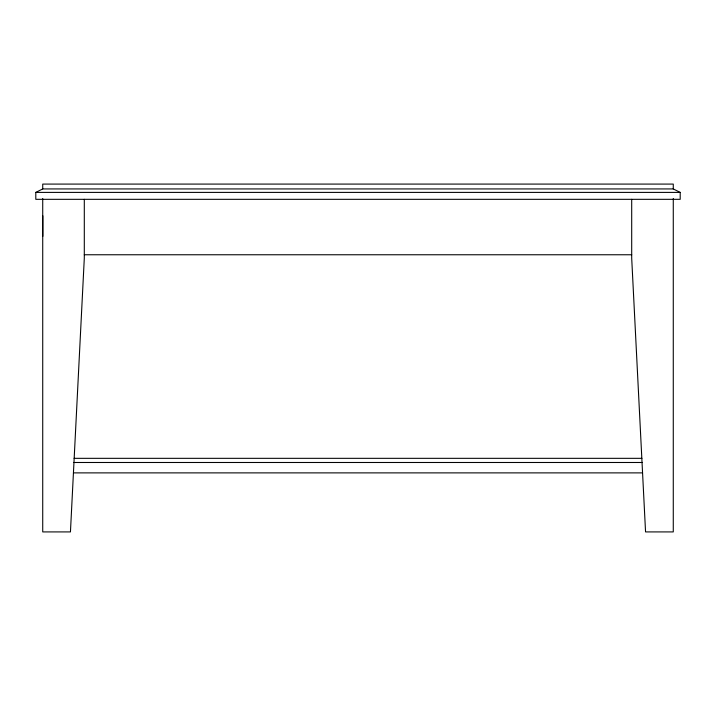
<?xml version="1.0" encoding="UTF-8"?>
<svg xmlns="http://www.w3.org/2000/svg" width="716" height="716" viewBox="0 0 716 716"><rect width="100%" height="100%" fill="white"/><g stroke="black" fill="none" stroke-linecap="round" stroke-linejoin="round"><path stroke-width="1.07" d="M35.8 192.398L42.727 188.934L673.273 188.934L680.2 192.398L680.2 199.325L35.8 199.325L35.8 192.398L680.2 192.398M84.291 254.762L631.709 254.762M74.115 458.33L641.885 458.33M73.685 462.491L642.315 462.491M73.685 472.882L642.315 472.882M673.273 188.934L673.273 184.084L42.727 184.084L42.727 188.934M673.273 198.529L673.273 531.916L645.555 531.916L631.7 258.225L631.7 199.325M84.3 199.325L84.3 258.225L70.445 531.916L42.727 531.916L42.727 198.529M42.817 215.785L42.817 236.37"/></g></svg>
